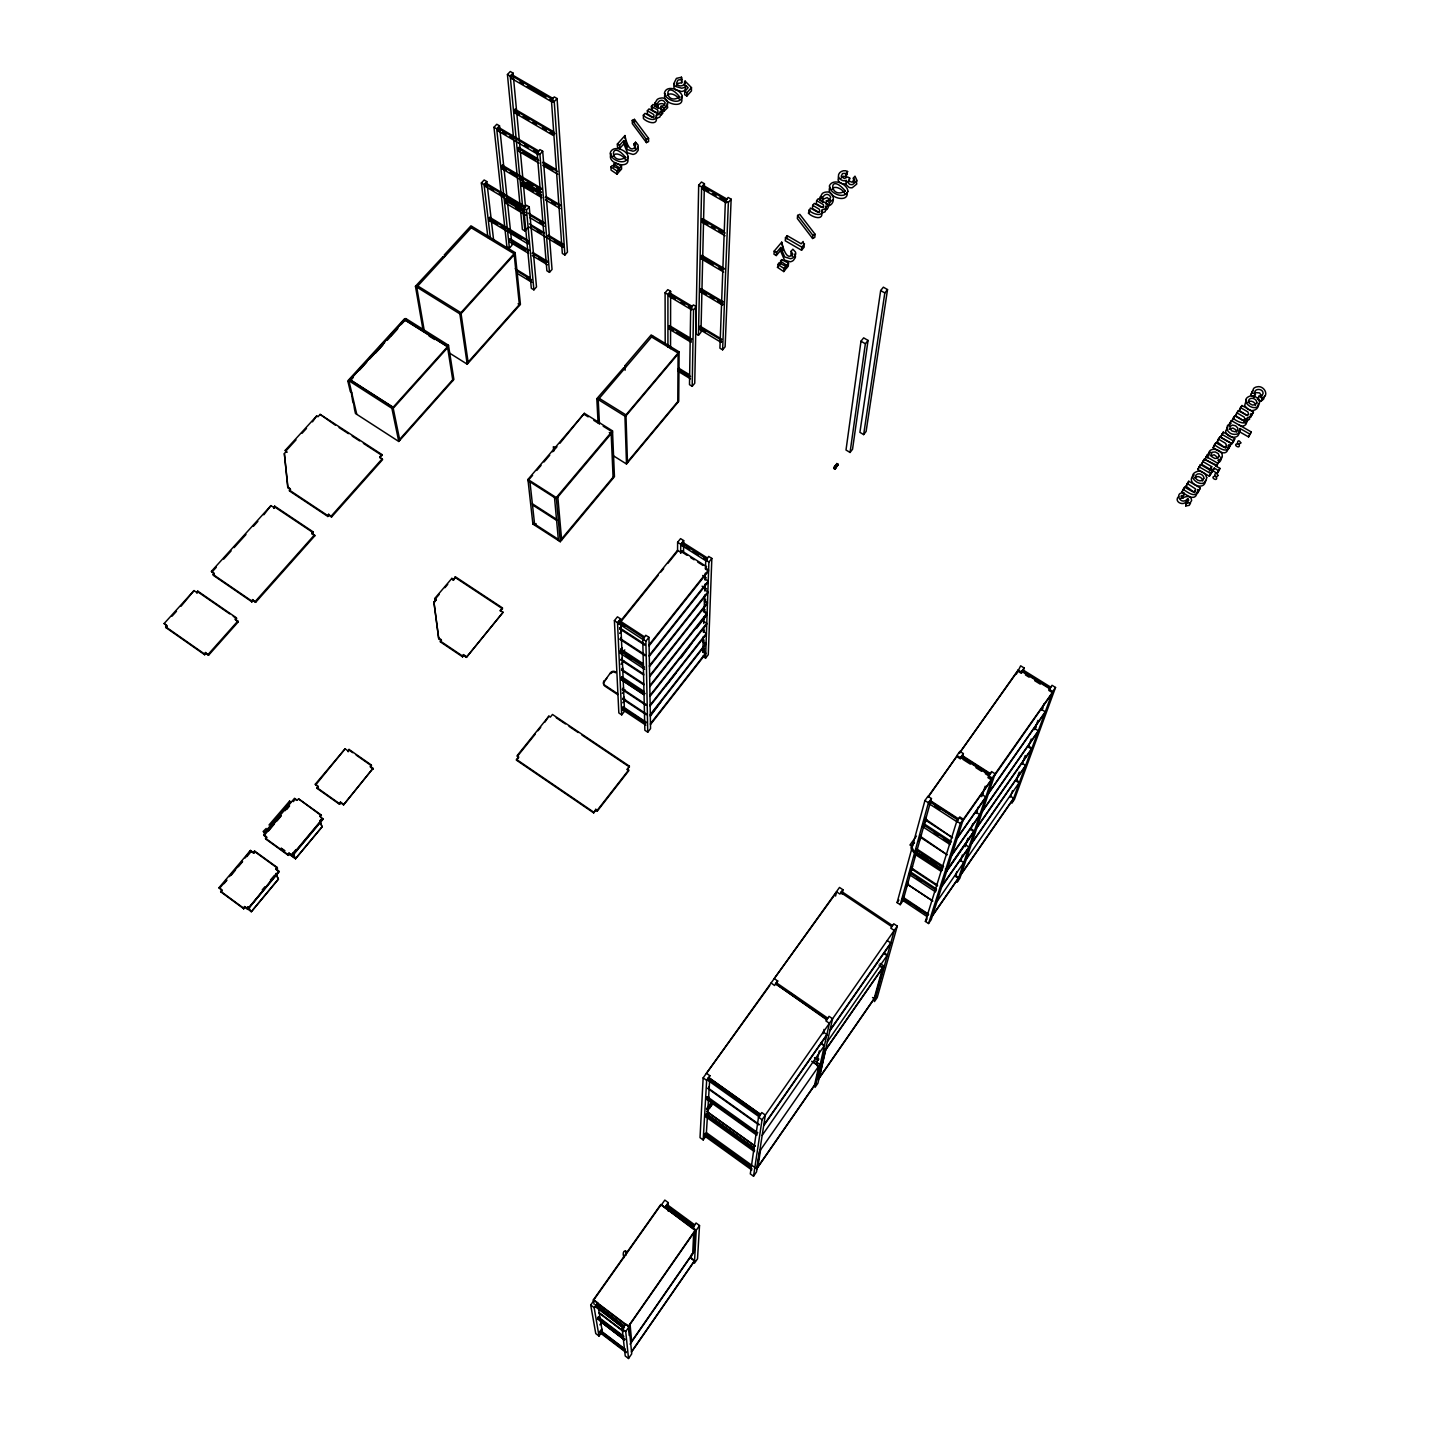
<?xml version="1.0" encoding="UTF-8"?>
<svg xmlns="http://www.w3.org/2000/svg" width="1430" height="1430" viewBox="0 0 1430 1430"><rect width="100%" height="100%" fill="white"/><g stroke="black" fill="none" stroke-linecap="round" stroke-linejoin="round"><path stroke-width="1.5" d="M668.918 326.415L691.173 339.822L691.137 342.288L668.918 328.9L668.918 326.415L669.58 325.647L691.834 339.035M691.655 309.845L668.936 296.26L668.936 293.651L669.615 292.864L692.37 306.467L691.709 307.253L668.936 293.651M668.918 328.9L669.58 325.647M669.615 292.864L668.936 296.26M670.545 348.652L670.634 291.327L667.792 289.647L665.093 292.793L665.2 343.468M677.766 402.474L678.106 353.031L651.562 336.962M676.211 672.726L665.576 686.275M683.54 551.658L683.683 540.594L680.573 538.627L677.623 542.292L677.552 551.337L667.828 563.402M625.107 370.227L624.91 365.74L651.168 334.942L679.107 351.852L678.732 401.312L626.501 463.999L613.613 455.92M685.077 81.099L684.505 85.014L685.077 81.099L691.476 87.623L691.441 90.912L686.9 95.989L684.72 94.755L684.755 91.466L688.134 87.677L686.114 85.621L684.863 86.926A5.792 4.594 -0.1 0 1 681.574 88.195L675.568 86.426A6.364 5.059 -0.1 0 1 673.816 83.584L676.408 78.382L681.502 77.22L681.717 82.743L677.963 83.369L676.479 85.228M681.717 82.743L681.502 77.22M680.644 553.088L680.734 544.258L683.683 540.594M686.114 85.621L684.827 90.215A5.774 4.594 -0.1 0 1 681.538 91.484L675.55 89.715A6.364 5.041 -0.1 0 1 673.816 86.89L674.424 83.727M680.644 553.303L681.752 550.89L706.563 566.638L705.473 568.014L708.583 569.998L649.059 644.823M681.842 543.186L706.849 559.023L706.76 561.364L681.806 545.545L681.842 543.186L682.575 542.274L707.582 558.111M686.9 95.989L686.936 92.7L691.476 87.623M681.002 656.924L681.002 657.836L691.655 643.393M682.575 542.274L681.806 545.545M692.192 386.315L693.55 309.81L696.249 306.628L693.389 304.93L690.69 308.111L689.492 384.67L692.192 386.315L694.748 383.258L696.249 306.628M698.68 185.221L695.784 333.673L698.448 335.281L700.968 332.296L704.418 183.737L701.469 182.021L698.68 185.221L701.63 186.937L698.448 335.281M721.757 339.178L700.182 326.237L699.556 326.987L699.502 329.383L721.042 342.324L721.667 341.556M723.097 304.322L722.454 305.091L700.325 291.935L700.396 289.414L701.04 288.645L723.187 301.802M723.687 272.075L701.058 258.723L701.129 256.095L701.79 255.309L724.456 268.661L723.795 269.448L701.129 256.095M725.064 235.789L701.88 222.24L701.933 219.469L702.613 218.683L724.063 231.195M726.297 202.863L702.613 189.153L702.666 186.258L703.363 185.453L727.101 199.181L726.404 199.986L702.666 186.258M700.128 328.632L700.182 326.237M701.04 288.645L700.325 291.935M702.613 218.683L701.88 222.24M696.428 627.484L696.392 628.431L707.028 614.936M1264.585 395.788L1263.655 399.077L1261.099 401.151L1257.578 399.167L1258.847 396.271L1262.011 395.431L1263.083 393.554C1263.423 387.602 1252.001 388.352 1255.415 394.34L1254.146 397.218L1250.678 395.27L1252.43 391.337A6.918 5.649 17.5 0 1 1253.377 390.605M702.845 651.901L703.328 636.6M703.435 632.4L703.596 627.859M703.739 623.498L703.953 616.938M704.15 610.378L704.633 595.077M704.74 590.948L704.99 584.155M705.079 580.097L705.33 573.233M705.473 568.872L705.741 560.131L708.69 556.431L711.836 558.415L708.279 654.672L705.58 658.14L702.702 656.263M703.846 651.008L704.597 648.13M705.473 600.26L705.508 599.277L704.436 600.618L707.457 602.566L649.595 675.8M705.58 658.14L708.887 562.115L711.836 558.415M1190.493 503.289L1189.206 505.344L1185.756 505.934L1186.989 500.715L1188.795 500.286L1187.543 498.963C1180.519 506.435 1173.583 491.527 1184.076 492.939L1182.699 498.141L1180.59 498.355M1185.756 505.934L1186.989 500.715M1205.526 480.301C1205.061 492.707 1183.808 482.553 1194.193 474.867M725.385 200.683L719.916 348.187L722.615 349.814L725.117 346.793L731.141 199.181L728.156 197.465L725.385 200.683L728.371 202.399L722.615 349.814M721.042 342.324L721.131 339.929L699.556 326.987M722.454 305.091L722.543 302.57L700.396 289.414M691.494 1254.217L691.28 1258.632L694.551 1261.01L631.542 1352.029M692.674 1253.896L693.711 1232.946M842.038 894.108L842.931 889.746L839.499 887.44L703.149 1077.862L700.021 1137.654L703.202 1139.942L706.206 1135.706L709.673 1080.186M594.165 1304.446L593.379 1299.87L660.731 1204.561L695.391 1230.032L694.247 1251.625L630.058 1344.164M696.231 1230.283L694.426 1263.262L697.518 1258.811L699.52 1225.546L696.053 1222.99L692.746 1227.709L696.231 1230.283L699.52 1225.546M706.474 1073.34L769.715 985.628M703.202 1139.942L706.652 1080.365L709.941 1075.753M751.751 1169.955L704.275 1135.777L704.347 1134.544L705.097 1133.49L750.911 1166.433M754.432 1151.633L705.419 1116.508L705.49 1115.203L706.277 1114.113L753.628 1148.022M706.527 1097.883L757.024 1133.918L756.827 1135.241L706.438 1099.259L706.527 1097.883L707.332 1096.756L757.811 1132.792M707.671 1078.667L707.582 1080.115L759.491 1117.027L759.688 1115.632L707.671 1078.667L708.494 1077.505L760.51 1114.471M704.275 1135.777L705.097 1133.49M705.419 1116.508L706.277 1114.113M706.438 1099.259L707.332 1096.756M709.316 1086.371L708.065 1088.713L758.955 1124.963M780.691 247.497L784.713 256.971L790.486 258.705A6.203 5.112 3.4 0 0 793.65 257.293L795.545 254.594A5.077 4.183 3.4 0 0 795.312 251.859L792.846 249.195L791.165 251.197L792.738 254.218C786.321 261.887 782.675 245.906 781.71 242.188L774.202 251.108L773.988 254.2L776.293 255.541L780.458 250.59L780.691 247.497L776.526 252.467L776.293 255.541M777.491 267.356L778.957 262.816L785.856 266.284L785.624 269.341L783.765 271.575L777.491 267.356L778.724 265.873M781.602 259.634L780.137 264.175L781.602 259.634L788.52 263.102L788.27 266.177L786.411 268.393L786.661 265.319L788.52 263.102M781.71 242.188L783.265 250.447M785.499 237.666L785.267 240.776L801.569 250.232L804.232 247.032L803.124 241.509L801.193 243.797L787.179 235.682L785.499 237.666L801.837 247.14L801.569 250.232M783.765 271.575L783.998 268.5L785.856 266.284M786.929 238.792L787.179 235.682M791.165 251.197L790.915 254.29L792.506 256.292M797.618 215.429L797.35 218.558L812.598 238.488L814.796 237.398L815.1 234.288L799.799 214.357L797.618 215.429L812.901 235.378L812.598 238.488M821.857 213.088C822.947 221.221 811.06 216.591 808.486 213.124L810.381 208.065L817.388 211.98L819.837 211.622L819.319 209.245L812.687 205.312L814.296 203.418L821.213 207.243L823.751 206.939L823.251 204.526L816.637 200.611L818.228 198.716L828.488 204.579L828.149 207.725L826.576 209.62L825.628 209.066L825.199 211.747L821.857 213.088L822.161 209.942L825.521 208.601L825.95 205.92L826.576 209.62M812.687 205.312L812.401 208.458L819.015 212.373M816.637 200.611L816.333 203.775L822.929 207.672M820.23 197.143L819.908 200.307L823.037 202.077C820.427 196.607 827.255 190.851 830.687 197.018L829.507 199.914L826.433 200.683L826.111 203.847L829.257 205.634C836.228 202.899 833.922 190.208 825.611 192.121A6.453 5.255 4.1 0 0 822.268 193.568L820.23 197.143L823.34 198.931M1183.843 495.406L1180.983 496.585L1182.538 498.087L1182.95 495.674L1181.305 495.531M829.257 205.634L829.579 202.488L832.886 199.646M623.73 367.85C624.392 368.922 627.287 365.258 624.964 365.758M840.84 178.375L843.235 176.265L845.648 176.551L847.579 171.493C843.861 169.169 837.766 172.029 838.427 176.659A5.452 4.397 4.4 0 0 840.036 179.179L842.342 180.448A4.665 3.772 4.4 0 0 846.202 180.43L849.509 184.256A4.898 3.968 4.7 0 0 852.638 184.542L857.178 180.859L854.979 176.158L853.37 178.089L853.799 182.111M856.195 180.931L856.784 184.041L852.262 187.723A4.898 3.968 4.7 0 1 849.134 187.437L846.024 184.595L846.202 180.43M845.648 176.551L847.579 171.493M846.006 173.37L842.574 173.477L841.198 176.23L844.308 178.553L847.633 176.945L849.706 178.124L848.58 182.379M269.001 825.003L289.539 801.158M835.192 469.255L836.961 463.767L835.192 469.255L833.69 468.343L835.263 465.912L834.012 467.521M831.742 189.636C834.173 184.202 843.754 189.672 844.916 194.051M833.69 468.343L835.066 465.805M835.156 466.752L833.904 468.343L835.031 469.04L836.782 463.535L838.105 464.339L836.532 466.77M836.782 463.535L835.031 469.04M837.98 465.286L837.909 464.339L836.639 465.93L835.71 465.358M860.985 341.198L846.006 450.021L850.046 452.452L852.53 449.288L868.046 340.429L863.666 337.855L860.985 341.198L865.365 343.772L850.046 452.452M776.544 982.714L777.741 981.052L774.238 978.585L836.336 892.57M758.49 1117.223L750.303 1173.887L753.538 1176.211L756.506 1171.903L765.318 1115.078L761.761 1112.54L758.49 1117.223L762.047 1119.744L753.538 1176.211M880.666 290.54L859.913 432.343L863.649 434.595L866.115 431.449L887.529 289.593L883.365 287.18L880.666 290.54L884.812 292.953L863.649 434.595M706.384 1132.649L756.738 1168.846L759.401 1151.561L819.926 1064.438L814.6 1060.72M757.846 1167.237L760.546 1149.899M1250.678 395.27L1253.681 388.424A6.936 5.666 17.5 0 1 1257.024 386.851C1263.584 384.992 1269.858 395.091 1262.368 398.255L1261.099 401.151M916.38 836.121L909.909 845.058L910.839 845.166M612.898 156.228C615.311 151.008 623.837 155.995 625.571 159.803M835.585 896.056L836.496 891.766L839.928 894.072L842.931 889.746M816.53 1063.688L819.336 1050.836M823.09 1033.693L824.02 1029.403M814.474 1057.628L818.067 1060.131L818.389 1058.718M826.915 1019.93L775.757 983.822M814.474 1085.495L818.8 1066.029L813.473 1062.311M819.926 1064.438L815.565 1083.94L756.738 1168.846M818.675 1077.612L824.699 1050.961L883.829 965.965L880.129 963.463M819.283 1078.095L825.825 1049.352M902.938 900.811L900.221 904.672L897.093 902.598L924.924 800.532L927.945 796.296L931.448 798.566L903.528 898.683M873.962 999.159L882.739 967.538L879.039 965.036M900.221 904.672L928.445 802.802L931.448 798.566M883.829 965.965L875.017 997.657L818.21 1079.65M927.391 916.791L902.133 899.988L902.598 898.362L903.277 897.397L928.571 914.217L927.891 915.182L902.598 898.362M935.953 890.711L935.256 891.712L909.212 874.517L909.695 872.783L910.392 871.782L936.489 889.013M916.04 849.938L942.853 867.545L942.298 869.333L915.54 851.762L916.04 849.938L916.755 848.92L943.568 866.526M950.074 844.558L922.529 826.594L923.065 824.663L923.798 823.626L951.397 841.626L950.664 842.663L923.065 824.663M928.91 803.606L929.482 801.587L957.796 819.944L957.171 821.928L928.91 803.606L930.233 800.532L958.547 818.872L957.796 819.944M906.977 883.972L932.664 900.972L906.977 883.972L908.264 881.667M937.383 886.01L911.214 868.761L912.537 866.419M920.259 836.228L947.178 854.836L920.026 837.068L921.403 834.637M925.103 818.836L952.559 837.748L924.87 819.712L926.265 817.209M929.768 802.105L931.18 799.549M903.277 897.397L902.133 899.988M910.392 871.782L909.212 874.517M916.934 850.6L915.647 852.941L942.298 870.441M916.755 848.92L915.54 851.762M923.798 823.626L922.529 826.594M897.271 926.122L877.216 997.568L874.445 1001.572L894.268 930.483L890.765 928.124L893.786 923.78L897.271 926.122L762.047 1119.744M928.535 923.53L931.234 919.633L963.337 819.229L959.78 816.923L956.795 821.195L925.389 921.421L928.535 923.53L960.352 823.501L991.812 778.993L988.291 776.74L989.381 775.167L961.264 757.185L960.156 758.758L956.652 756.506L928.678 796.421M960.817 758.651L961.443 756.559L989.632 774.56L988.934 776.633M962.819 755.541L963.105 754.593L961.997 756.148L990.114 774.113M935.256 891.712L935.792 890.014L909.695 872.783M946.303 870.906L972.865 832.76M947.125 869.708L945.337 869.011M660.946 106.32L663.967 105.57L665.236 102.817C662.054 96.829 654.886 102.549 658.032 107.911L655.065 106.213L655.029 102.942L657.174 99.528A6.274 5.005 -0.5 0 1 660.481 98.152C666.88 96.275 671.135 105.981 663.931 108.019L660.946 106.32L660.946 109.574L663.949 111.29L667.703 107.625L666.97 103.746M655.065 106.213L655.512 104.819M1016.444 674.03L1020.663 665.826L1024.13 667.989L1022.736 672.189M955.455 875.875L956.831 871.71M960.263 861.271L962.372 855.015M965.143 846.685L967.896 838.338M970.666 829.99L972.74 823.734M976.136 813.366L978.281 807.056M981.731 796.617L985.198 786.196M972.007 830.508L973.669 831.581M1017.177 671.939L959.315 753.306L1017.499 670.938L1020.966 673.083L1022.021 671.582L1049.888 688.885L1048.816 690.404L1052.319 692.585L992.188 778.027L957.206 882.113L959.852 878.288L995.119 773.827L991.58 771.574L988.648 775.757M1010.223 797.064L1012.512 790.736M1019.25 772.111L1016.051 780.959L1019.233 782.979M1022.092 764.281L1025.238 755.558M1028.242 747.282L1031.227 739.006M1034.641 729.622L1037.983 720.38M1041.719 710.031L1043.971 703.828M1052.712 691.512L1011.868 803.088L1014.442 799.388L1055.537 687.473L1052.033 685.31L1049.209 689.349L1052.712 691.512L1055.537 687.473M1253.449 412.001L1250.714 416.97L1253.449 412.001L1241.973 405.512L1240.507 407.604L1247.925 411.947L1248.712 414.629L1246.066 414.95L1238.344 410.696L1236.861 412.805L1244.279 417.149L1245.101 419.794L1242.545 420.188L1234.716 415.862L1231.999 420.831L1234.716 415.862M442.835 257.168L444.426 256.524M444.48 256.202L445.517 255.005L444.176 255.058L470.953 225.833L515.122 252.609L520.431 304.358L467.217 364.185L449.109 352.817M1228.692 448.502L1231.391 443.532L1219.879 436.954L1218.378 439.082L1225.689 443.425L1226.475 446.428L1223.758 447.161L1215.822 442.746L1213.123 447.697C1216.769 449.646 1225.367 457.01 1227.834 449.663L1228.835 445.07L1229.907 445.677L1228.692 448.502L1227.619 447.894M1195.748 489.9L1194.568 491.688L1192.566 491.688L1184.594 487.183L1181.931 492.117C1185.595 494.154 1194.282 501.59 1196.749 494.119L1196.553 492.313L1197.625 492.921L1200.324 488.005L1188.741 481.267L1186.078 486.2L1194.586 492.653L1195.516 488.899L1187.204 483.447M1184.594 487.183L1181.931 492.117M1188.741 481.267L1186.078 486.2M1197.804 469.523L1200.467 464.589L1212.032 471.257L1210.835 474.027L1209.333 476.19L1197.804 469.523L1200.467 464.589M1202.666 461.443L1211.728 466.68L1210.531 469.469L1201.504 464.25L1204.167 459.298L1216.358 465.054L1215.732 465.966L1219.969 468.414L1218.753 471.185L1217.27 473.348L1213.033 470.899L1214.213 468.111L1218.467 470.559L1217.27 473.348M1178.713 496.371C1173.53 501.287 1182.503 506.381 1186.4 501.698L1187.543 498.963M1204.167 459.298L1201.504 464.25M1187.758 502.359L1188.437 499.034M1204.954 459.334L1207.635 454.382L1208.833 455.08C1207.295 445.91 1223.008 448.609 1222.293 456.331A6.078 5.041 17.9 0 1 1220.862 459.03L1217.842 460.263L1219.182 461.032L1216.465 465.966L1204.954 459.334L1207.635 454.382M1215.822 442.746L1213.123 447.697M1226.886 445.409L1225.671 448.216L1217.198 441.906L1218.378 439.082M1219.879 436.954L1217.198 441.906M1220.577 437.097L1223.258 432.146L1234.769 438.724L1233.536 441.548L1232.052 443.675L1220.577 437.097L1223.258 432.146M1197.625 492.921L1200.324 488.005M1209.369 471.131L1211.728 466.68M1231.355 420.617L1228.656 425.586L1231.355 420.617L1251.304 431.967L1248.569 436.919L1238.791 431.36L1240.042 428.517L1249.838 434.094L1248.569 436.919M1209.333 476.19L1212.032 471.257M1243.903 420.921L1235.627 415.665L1236.861 412.805M1214.213 468.111L1211.854 472.561L1213.033 470.899M1238.344 410.696L1235.627 415.665M838.552 176.998L838.087 179.84A5.434 4.397 4.4 0 0 839.678 182.361L841.984 183.63A4.665 3.772 4.4 0 0 845.845 183.612M1247.532 415.719L1239.274 410.481L1240.507 407.604M1241.973 405.512L1239.274 410.481M1216.465 465.966L1219.182 461.032M1232.052 443.675L1234.769 438.724M1244.171 421.796L1245.405 418.936M1239.077 424.853C1242.062 427.928 1248.283 424.978 1246.12 420.795L1247.371 417.935L1250.767 416.47L1250.928 413.502L1251.983 414.092M820.32 198.841L821.964 196.732M667.131 95.381C670.599 91.574 677.516 95.864 679.536 99.51M829.954 187.098C824.878 196.536 848.866 204.454 847.203 192.281M822.84 199.396L827.148 197.572L830.347 200.182M665.361 93.611C659.623 103.621 686.15 109.967 681.324 97.276M925.389 921.421L927.176 918.829M819.408 1077.594L874.123 998.623L872.532 997.532M757.918 1166.791L814.582 1085.013M932.575 915.289L958.69 877.609L955.526 875.535L956.527 874.088M961.335 873.766L1013.638 798.262L1010.51 796.26M932.342 916.004L958.44 878.36L955.276 876.286M961.085 874.517L1013.352 799.066M631.506 1351.654L694.587 1260.563L691.298 1258.132M628.521 1358.5L631.702 1353.888L629.146 1326.647L625.625 1323.983L622.211 1328.899L625.232 1355.998L628.521 1358.5L625.714 1331.562L629.146 1326.647M818.067 1060.131L818.818 1059.058M941.995 885.831L968.95 847.061L965.679 844.933M971.685 843.11L1025.632 765.479L1022.396 763.423M941.744 886.618L968.682 847.865M971.417 843.915L1025.328 766.337M961.532 859.037L960.513 860.503L963.731 862.594L936.972 901.561M1017.338 778.724L1016.355 780.137L1019.536 782.156L966.162 859.484M631.649 1341.376L692.692 1253.377M611.271 153.725C605.248 163.985 632.221 170.563 627.413 157.497M977.494 810.989L976.422 812.508L979.818 814.707L951.969 854.622M1035.999 727.226L1034.963 728.692L1038.323 730.802L982.66 810.631M1218.467 470.559L1219.969 468.414M763.763 1125.106L826.898 1034.587L823.412 1032.174M829.99 1030.136L890.783 942.942L887.351 940.636M951.719 855.462L979.532 815.565M982.356 811.507L1038.001 731.731M763.674 1125.714L826.737 1035.266M829.829 1030.833L890.586 943.711M623.605 1328.112L624.463 1326.879L596.346 1304.75L595.649 1306.931L623.605 1328.112L595.488 1305.965M695.391 1230.032L628.342 1326.307L593.379 1299.87M628.378 1326.772L695.355 1230.587L660.731 1204.561M1249.838 434.094L1251.304 431.967M762.172 1135.384L824.449 1045.491L821.034 1043.113L824.288 1046.152M827.344 1041.773L887.422 955.043L884.044 952.755M946.017 871.907L974.348 830.955L971.024 828.792M977.137 826.951L1031.96 748.23L1028.653 746.138M946.124 872.014L974.08 831.795M976.869 827.791L1031.638 749.123L1028.331 747.032M599.939 1332.617L600.6 1330.597L599.939 1332.617L626.251 1352.637M602.227 1331.473L597.615 1302.802L594.129 1300.156L590.697 1305.018L595.756 1333.564L599.009 1336.049L601.154 1332.992M962.712 821.052L991.508 779.922L987.969 777.67M994.44 775.739L1051.962 693.568M983.393 793.185L982.321 794.74L985.788 796.957L957.457 837.497M1042.899 708.172L1041.862 709.655L1045.276 711.8L988.666 792.846M1229.907 445.677L1231.391 443.532M957.171 838.373L985.485 797.851M988.362 793.739L1044.937 712.766M624.856 1339.713L597.669 1319.086L598.348 1316.976L623.891 1336.353M597.669 1319.086L598.348 1316.976M906.012 887.208L908.515 883.651M599.867 1324.859L602.405 1321.248M897.093 902.598L898.898 900.024M904.153 896.413L902.902 898.648L910.32 902.723M989.632 774.56L991.222 772.558M600.672 1330.865L601.869 1329.149L600.725 1331.259L625.232 1349.562M599.009 1336.049L594.165 1307.663L597.615 1302.802M668.275 1202.63L664.968 1207.313L661.518 1204.775L664.825 1200.092L668.275 1202.63L668.275 1211.264M666.201 1205.705L693.979 1226.1L693.925 1227.226L666.219 1206.884L666.201 1205.705L667.024 1204.525L694.801 1224.92M595.649 1306.931L596.507 1305.715M666.219 1206.884L667.041 1205.705L680.895 1215.875M915.325 854.193L911.553 846.453L914.413 842.413L911.375 846.506C908.854 850.653 922.189 858 915.057 854.354L941.172 871.371M914.199 857.285L916.666 853.782M911.214 868.761L912.304 867.206M910.141 872.336L912.68 868.725M924.87 819.712L926.014 818.085M924.37 823.43L926.926 819.837M920.026 837.068L921.152 835.477M593.468 1300.37L660.749 1205.15M918.632 841.341L921.135 837.783M706.545 1108.858L711.622 1101.708M707.081 1109.412L712.158 1102.28M707.081 1109.483L712.158 1102.351M707.653 1109.466L712.73 1102.315M708.887 1108.107L712.694 1102.745M713.284 1102.53L706.831 1111.628L755.165 1146.216M709.351 1108.536L713.177 1103.138M1024.13 667.989L1021.288 671.993L1017.82 669.83M707.493 1098.24L708.69 1096.56M927.659 797.279L956.652 756.506M777.706 980.962L774.577 985.485L771.074 983M849.706 178.124L848.991 181.002L852.155 182.254L854.461 180.43L853.37 178.089M647.754 732.196L650.543 728.603L648.952 637.333L645.788 635.278L642.749 639.103L644.859 730.265L647.754 732.196L645.895 641.158L648.952 637.333M597.293 811.114L628.771 770.699L627.305 769.715L629.397 766.158L552.481 714.464L550.336 717.127L548.905 716.162L517.124 755.666L518.554 756.649L516.498 760.188L593.665 812.884L595.774 809.326L597.293 811.114L595.774 809.326M627.305 769.715L629.397 766.158M593.665 812.884L595.845 810.113M597.24 810.31L628.735 769.876L627.27 768.893M650.275 714.5L706.062 643.268L703.149 641.373L704.168 640.068M650.293 715.357L706.027 644.179L703.113 642.284M650.31 716.216L660.91 701.79M703.846 649.81L702.827 651.115L705.723 652.992L650.436 723.723M650.453 724.581L705.687 653.885L702.809 652.009M649.953 696.41L706.724 624.231M704.49 630.147L703.453 631.47L706.402 633.365L650.114 705.079M838.105 464.339L836.854 465.948L835.531 465.143M650.114 705.973L706.366 634.294M649.774 685.756L707.099 613.023L704.096 611.093L705.151 609.752M649.792 686.668L707.064 613.971L703.363 611.593M649.935 695.516L706.742 623.283L703.775 621.371M646.288 714.768L622.872 699.252L623.945 697.912M649.417 665.683L707.832 591.913L704.775 589.964L705.848 588.588M649.435 666.63L707.796 592.914M622.765 702.756L625.464 699.341M645.824 725.153L622.586 709.727L622.515 707.814L623.212 706.921L646.485 722.382M624.302 706.384L623.248 707.725L628.61 711.282M624.338 707.242L623.283 708.583L630.433 713.588M622.586 709.727L623.212 706.921M649.613 676.748L707.421 603.532L704.4 601.601M621.71 714.857L624.517 711.3L620.584 618.868L617.456 616.831L614.4 620.62L618.832 712.944L621.71 714.857L617.528 622.658L620.584 618.868M646.092 705.365L622.461 689.743L623.498 687.508M649.238 655.351L708.207 581.045L705.115 579.096L706.206 577.72L702.684 575.486M622.461 689.743L623.534 688.384M649.256 656.316L708.172 582.064M622.354 693.371L625.089 689.921M622.872 699.252L623.909 697.036M643.822 684.845L621.621 670.223L622.676 667.917M621.621 670.223L622.711 668.847M643.321 694.372L621.264 679.804L621.174 677.784L621.907 676.873L644 691.459M621.264 679.804L621.996 678.893M621.996 679.161L623.087 677.802M649.077 645.824L708.547 571.035L705.437 569.051M644.054 694.587L622.05 680.072L623.123 678.714M622.014 653.349L624.785 649.899M643.732 674.996L621.174 660.177L622.247 657.854M617.653 694.587L604.962 686.168A3.593 3.289 -3.7 0 1 604.193 681.592L610.574 672.654A3.593 3.271 -3.2 0 1 615.597 671.903L615.633 672.797A3.593 3.271 -3.2 0 0 614.364 672.261M621.174 660.177L622.282 658.783M604.193 681.592L606.767 678.374M621.049 664.235L623.784 660.785M645.019 655.709L620.28 639.514L621.407 638.12M644.59 669.24L620.084 653.17L621.8 647.593M865.365 343.772L868.046 340.429M620.084 653.17L621.853 648.559M644.805 645.198L619.816 628.896L620.906 626.483M681.752 550.89L680.644 552.248L677.552 550.282L620.584 620.995M516.498 760.188L518.679 757.471L517.249 756.488L535.195 734.18M537.966 730.748L540.719 727.316M544.866 722.168L548.905 716.162M619.816 628.896L620.96 627.484M619.655 633.401L622.408 629.986M620.28 639.514L621.371 637.137M618.69 621.514L643.893 637.941L643.947 640.157L618.779 623.766L618.69 621.514L619.458 620.566L644.662 636.976M884.812 292.953L887.529 289.593M618.779 623.766L619.458 620.566M620.62 621.996L658.104 575.468M660.892 572.018L663.663 568.568M373.016 768.357L343.558 804.84L373.016 768.357L370.209 766.409L371.353 765.032L349.027 749.427L348.151 751.608L349.027 749.427M503.074 612.272L466.395 657.371L503.074 612.272L500.303 610.449L502.43 607.893L455.348 576.773L453.382 580.223L455.348 576.773M244.584 906.549L243.726 908.729L244.584 906.549L251.322 911.732L278.528 879.11M244.941 907.264L247.801 909.373L279.172 871.782L275.99 868.957L277.241 867.474L254.558 851.011L253.664 853.245L254.558 851.011M288.324 855.372L289.2 853.174L292.364 855.998L323.055 819.229L319.927 816.405L321.142 814.957L298.566 798.852L297.333 800.3L294.526 798.298L263.728 834.763L266.892 837.587L265.694 838.999L288.324 855.372L289.2 853.174M276.33 869.726L277.241 867.474M321.142 814.957L319.927 816.405M852.995 181.27L854.604 179.34M248.177 906.852L251.322 911.732L278.332 879.093L275.847 873.587L278.332 879.093M262.226 889.889L265.033 886.654M270.395 880.111L274.56 875.249M295.992 849.581L292.453 853.639M275.99 868.957L278.85 871.031L247.801 909.373M292.042 855.229L322.769 818.443M247.497 909.158L278.868 871.585M292.06 855.784L322.751 819.033L321.321 818.014M801.837 247.14L804.518 243.94M340.465 802.069L339.536 804.286L340.465 802.069L343.272 804.053M463.463 654.618L462.551 656.799L463.463 654.618L466.234 656.477M373.266 769.179L370.459 767.213L371.353 765.032M502.43 607.893L500.446 611.361L500.303 610.449M561.543 539.003L613.077 477.209M288.288 853.496L295.51 858.733L322.036 826.862L319.748 821.017M288.377 853.388L295.599 858.626L322.125 826.808L319.927 820.999M560.274 541.72L614.453 476.708L612.505 430.877L584.352 413.324L527.938 479.461L532.889 524.059L560.274 541.72L556.288 497.586L612.505 430.877M627.466 461.979L677.766 401.616M826.898 206.474L828.488 204.579M339.536 804.286L317.156 788.431L318.068 786.196L315.279 784.23L345.095 748.837L347.883 750.786M462.551 656.799L440.44 641.927L441.334 639.746L438.581 637.905L433.88 602.012L436.043 599.474L434.684 598.562L451.862 578.381L453.221 579.275M317.156 788.431L318.372 787L315.279 784.23M440.44 641.927L441.334 639.746M808.486 213.124L810.077 211.211M243.726 908.729L221.007 891.998L222.222 890.55L219.005 887.726L250.482 850.439L253.307 852.495M219.398 888.459L226.548 879.986M229.408 876.608L242.26 861.361M245.12 857.982L250.482 850.439M264.067 835.549L280.852 815.672M285.053 810.703L289.235 805.734M224.027 883.669L226.87 880.237M231.177 875.196L235.45 870.066M238.309 866.687L242.6 861.611M246.907 856.57L251.197 851.494M268.608 830.866L274.185 824.181M277.009 820.909L281.174 815.904M286.786 809.326L289.575 805.966M293.347 801.622L294.258 800.46M221.007 891.998L221.829 889.8L219.005 887.726M265.694 838.999L266.534 836.8L263.728 834.763M532.889 524.059L534.284 522.433M626.501 463.999L624.928 416.148L679.107 351.852M625.982 415.826L678.106 353.961M315.583 785.034L345.095 748.837M536.089 523.595L534.713 525.239L529.958 481.821M266.195 828.453L263.084 831.563M264.157 833.011L290.898 801.515M441.53 640.64L438.778 638.799L434.077 602.924L436.043 599.474M598.08 422.851L596.811 398.702L623.712 367.689M529.511 478.925L532.586 475.332M536.733 470.452L541.076 465.376M543.954 461.979L549.746 455.205M552.624 451.808L556.967 446.714M559.863 443.336L584.352 413.324M652.563 335.782L598.205 399.578L599.456 423.709M436.239 600.403L434.863 599.492L439.153 594.451M444.873 587.712L447.733 584.352M667.935 347.329L667.917 294.491L670.634 291.327M701.058 258.723L701.737 257.954L713.034 264.622M728.371 202.399L731.141 199.181M702.613 189.153L703.292 188.349L708.762 191.513M701.63 186.937L704.418 183.737M1246.174 400.239L1244.672 405.566L1247.997 409.409M1208.868 453.31L1207.671 457.886M204.687 654.761L205.509 652.509L208.548 655.262L238.274 621.853L235.271 619.119L236.415 617.832L197.751 591.126L196.607 592.395L193.997 590.59L164.128 623.552L167.167 626.304L165.952 627.627L204.687 654.761L205.509 652.509M252.645 599.599L251.859 601.798L252.645 599.599L255.63 602.352L314.85 535.767L311.937 533.05L313.027 531.817L274.632 506.131L273.845 508.329L274.632 506.131M328.668 514.264L327.845 516.462L328.668 514.264L331.563 516.981L382.614 459.602L379.772 456.903L381.882 454.526L320.123 414.396L317.996 416.738L316.709 415.898L285.231 450.361L286.804 452.22L285.231 450.361M238.274 621.853L235.628 620.012L236.415 617.832M314.85 535.767L312.223 533.998L313.027 531.817M381.882 454.526L379.987 457.904L379.772 456.903M208.172 654.386L237.934 620.942M255.291 601.422L314.564 534.802M331.295 516.016L382.382 458.601M399.631 439.421L452.72 379.754M351.244 392.338L352.924 402.599C354.479 403.564 353.317 405.459 355.498 413.52L398.756 441.459L453.882 379.486L448.502 345.274L405.763 318.515L348.348 381.56L351.762 378.575M533.891 289.861L536.5 286.93L529.243 206.921L526.526 205.294L523.773 208.315L531.317 288.288L533.891 289.861L526.49 209.942L529.243 206.921M549.46 272.344L552.034 269.448L542.703 151.24L539.932 149.596L537.144 152.653L546.886 270.788L549.46 272.344L539.914 154.279L542.703 151.24M564.904 254.987L567.46 252.109L557.074 98.545L554.25 96.918L551.408 99.975L562.33 253.45L564.904 254.987L554.232 101.602L557.074 98.545M617.009 174.138L618.904 172.029L618.797 168.829L612.201 165.523L610.932 166.935L611.057 170.116L617.009 174.138L616.902 170.957L618.797 168.829M613.756 167.096L614.918 162.502L621.496 165.809L621.603 168.99L619.708 171.117L619.601 167.918L621.496 165.809M661.161 111.826L660.267 111.308L659.087 114.436L656.406 115.133L656.442 118.386L659.766 117.117L662.787 110.021L653.027 104.444L651.401 106.249L651.437 109.52L658.39 114.025M633.848 144.108L635.546 142.214L637.851 144.716A4.933 3.968 -1.3 0 1 637.977 147.326L636.028 149.864A6.024 4.862 -1.3 0 1 632.918 151.205L627.377 149.578L623.802 140.605L619.565 145.306L619.673 148.523L617.474 147.254L617.367 144.037L624.981 135.564C625.661 139.336 629.003 154.243 635.278 146.95L633.848 144.108L635.403 149.221M661.178 115.079L662.805 113.274L662.787 110.021M651.437 109.52L653.063 107.715M619.673 148.523L623.891 143.84L623.802 140.605M398.756 441.459L391.892 408.319L392.964 407.121L349.975 379.558M452.863 380.63L447.447 346.435L448.502 345.274M447.644 347.651L393.196 408.301L391.874 407.443M467.217 364.185L459.87 313.867L515.122 252.609M514.192 254.719L461.068 313.635L459.727 312.812M526.848 239.668L489.829 217.378L489.167 218.111L489.471 220.703L528.26 244.101L528.689 240.776M656.442 118.386C657.174 126.126 645.967 121.782 643.411 118.44L643.357 115.186L645.001 113.363L651.687 117.081L654.082 116.742L653.671 114.472L647.361 110.736L649.005 108.912L655.601 112.577L658.086 112.273L657.693 109.967L651.401 106.249M528.564 253.396L509.688 241.974L509.42 239.489L510.081 238.774L528.993 250.196M214.411 574.056L211.425 571.321L270.931 505.612L273.523 507.346M171.993 616.223L176.48 611.289M180.949 606.338L193.997 590.59M211.783 572.268L216.252 567.335M223.688 559.13L231.106 550.925M234.091 547.636L245.978 534.498M253.414 526.294L257.865 521.36M263.817 514.8L270.931 505.612M165.952 627.627L166.756 625.393L164.128 623.552M251.859 601.798L213.267 575.307L214.035 573.126L211.425 571.321M327.845 516.462L289.521 490.991L290.308 488.792L287.716 487.076L284.356 453.578L286.518 451.201M196.983 593.325L197.751 591.126M289.521 490.991L290.308 488.792M501.376 195.749L506.864 246.568L509.402 248.105L511.994 245.227L499.517 125.858L496.782 124.267L493.976 127.27L500.893 191.334M525.418 205.956L513.066 73.109L510.278 71.5L507.435 74.521L522.379 229.426L524.899 230.945L527.473 228.103M525.865 215.251L505.576 203.096L505.308 200.486L505.97 199.753L524.435 210.8M541.809 197.68L521.557 185.65L521.307 183.004L521.968 182.271L540.397 193.229M489.471 220.703L489.829 217.378M505.576 203.096L505.97 199.753M521.557 185.65L521.968 182.271M351.691 392.624L350.314 391.498L347.794 380.845L404.619 318.658L405.584 319.659L401.097 324.574M348.348 381.56L405.602 318.729M359.252 370.388L366.724 362.201M369.709 358.93L384.652 342.574M390.64 336.014L398.112 327.845M285.517 451.362L296.01 439.886M301.998 433.326L306.503 428.41M312.491 421.85L316.709 415.898M353.21 377.52L350.261 380.755L350.046 379.862L393.018 407.407L447.501 346.739L404.762 319.98L404.94 320.892M375.375 353.264L382.775 345.166M387.208 340.304L397.54 328.989M423.191 330.848L415.451 286.268L442.853 256.81M472.257 226.619L416.738 287.126L424.442 331.689M490.508 239.114L484.055 184.577L486.808 181.574L484.144 179.983L481.374 182.969L487.916 237.559M485.127 183.809L485.825 183.058L525.543 206.778L524.846 207.547L485.127 183.809L485.449 186.526L523.219 209.102M541.523 192.174L501.93 168.668L501.644 165.934L502.341 165.201L541.97 188.706M538.985 163.181L518.286 150.972L518.018 148.22L518.697 147.487L537.555 158.587M501.93 168.668L502.341 165.201M518.286 150.972L518.697 147.487M552.516 99.367L553.213 98.599L511.869 74.682L511.171 75.45L511.457 78.453L552.713 102.352L552.516 99.367L511.171 75.45M509.402 248.105L496.711 128.879L499.517 125.858M553.196 135.421L514.693 112.916L514.425 110.039L515.122 109.288L553.696 131.792M497.944 130.881L497.64 128.003L538.216 151.866L538.449 154.708L497.944 130.881L498.337 127.252L538.913 151.097M514.693 112.916L515.122 109.288M522.379 204.419L510.224 76.13L513.066 73.109M511.457 78.453L511.869 74.682M1194.747 477.96C1197.089 474.885 1202.791 477.298 1202.684 480.981M1247.711 402.509C1249.999 399.56 1255.576 401.848 1255.54 405.423M1228.978 429.215L1232.857 428.053L1235.824 429.751L1236.789 432.235M1210.263 455.848L1214.177 454.776L1217.895 457.672M1227.78 426.944L1225.599 431.217A6.757 5.577 17.7 0 0 1227.19 434.363C1230.122 438.295 1239.274 438.706 1239.059 432.432M812.901 235.378L815.1 234.288M646.414 142.607L646.378 139.389L648.559 138.335L634.437 119.369L632.257 120.37L632.328 123.624L646.414 142.607L648.594 141.57L648.559 138.335M1209.78 452.667L1210.852 452.22M1217.824 462.802L1219.665 461.836A6.06 5.041 17.9 0 0 1221.095 459.137L1220.773 456.992M1255.04 392.589L1259.58 392.893L1261.814 396.45M1182.538 498.087C1185.649 496.067 1191.673 495.191 1191.637 500.572L1190.35 502.609L1186.9 503.199M1257.578 399.167L1258.99 399.006M826.111 203.847L827.452 203.703M660.946 109.574L662.269 109.449M1246.12 420.795L1249.516 419.33L1249.659 416.362M681.752 79.454L677.981 80.062L676.462 83.19C677.57 87.534 685.882 86.444 684.523 81.707M1237.808 443.675C1231.588 444.319 1240.936 450.021 1239.131 444.444M1215.125 476.19C1208.851 476.851 1218.253 482.625 1216.447 476.959M1249.284 410.017C1253.413 412.037 1259.723 408.551 1258.078 403.618M845.613 174.085L847.203 174.692M911.732 846.006L910.839 845.112M290.433 801.926L289.504 801.104M1251.929 392.374L1255.415 394.34M1258.847 396.271L1262.368 398.255M684.755 91.466L686.936 92.7M1233.232 417.971C1235.842 421.707 1249.427 426.998 1247.371 417.935M1229.871 422.726L1231.087 423.423L1227.566 425.371L1226.797 428.374A6.775 5.577 17.7 0 0 1228.406 431.52C1231.462 436.043 1241.991 435.364 1240.042 428.517M655.029 102.942L657.997 104.64M826.433 200.683L829.579 202.488M1221.774 434.273L1233.286 440.851M643.357 115.186C645.913 118.529 657.157 122.891 656.406 115.133M808.772 209.978C811.346 213.445 823.269 218.093 822.161 209.942M1214.32 444.873C1217.967 446.821 1226.583 454.204 1229.049 446.857L1228.835 445.07M1206.116 456.528L1217.663 463.177M1210.549 468.343L1213.051 469.791M1198.948 466.734L1210.513 473.419M507.435 74.521L510.224 76.13M551.408 99.975L554.232 101.602M519.662 82.046L523.416 84.227M527.17 86.39L545.92 97.258M549.674 99.421L553.428 101.602M712.408 193.622L716.055 195.731M719.701 197.841L725.171 201.004M617.367 144.037L619.565 145.306M1198.787 490.186L1197.714 489.56L1197.911 491.384C1195.426 498.856 1186.721 491.402 1183.057 489.364M774.202 251.108L776.526 252.467M514.425 110.039L554.929 133.669M701.933 219.469L725.171 233.019M515.39 112.183L519.251 114.436M523.094 116.67L528.868 120.049M532.711 122.301L536.572 124.535M542.345 127.914L546.188 130.166M550.05 132.418L553.893 134.652M704.329 222.49L707.904 224.582M711.479 226.655L715.036 228.746M718.611 230.82L722.168 232.911M493.976 127.27L496.711 128.879M502.323 132.293L506.005 134.456M509.688 136.619L513.37 138.799M524.417 145.288L528.099 147.451M533.622 150.704L539.914 154.279M543.203 161.912L556.395 169.669M518.018 148.22L538.752 160.428M542.524 162.645L557.593 171.529M522.719 152.456L535.893 160.214M543.418 164.647L552.82 170.188M718.7 267.964L722.472 270.181M542.739 165.397L557.789 174.263M501.644 165.934L541.291 189.457M502.627 167.936L506.399 170.17M510.152 172.404L515.819 175.765M519.591 177.999L523.344 180.234M527.116 182.468L532.782 185.828M536.536 188.063L540.308 190.297M545.938 196.518L560.685 205.277M521.307 183.004L541.595 195.052M545.277 197.251L560.024 206.009M522.218 184.917L533.265 191.477M536.947 193.676L540.629 195.856M551.658 202.417L555.341 204.615M702.827 292.274L706.509 294.455M710.192 296.654L713.874 298.834M717.574 301.033L721.256 303.214M545.491 199.878L560.202 208.619M481.374 182.969L484.055 184.577M489.918 188.045L493.69 190.297M499.356 193.676L503.128 195.946M506.899 198.198L522.004 207.225M523.773 208.315L526.49 209.942M665.093 292.793L667.917 294.491M671.51 296.6L675.3 298.852M680.966 302.248L684.755 304.519M688.545 306.789L693.55 309.81M528.135 213.016L544.759 222.955M505.308 200.486L525.614 212.641M529.315 214.858L544.097 223.688M515.461 207.886L519.162 210.103M539.432 222.24L543.132 224.439M529.547 217.449L544.312 226.28M529.44 223.849L544.526 232.893M548.316 235.164L563.42 244.226M530.673 225.69L543.883 233.626M547.672 235.879L562.776 244.941M537.197 230.874L540.969 233.144M554.161 241.044L563.581 246.711M701.933 329.722L705.526 331.867M529.011 227.066L562.937 247.426M489.167 218.111L528.028 241.527M490.15 219.97L497.533 224.421M501.233 226.655L504.915 228.871M508.615 231.106L521.539 238.899M669.58 328.114L673.28 330.348M676.98 332.582L689.939 340.394M532.764 252.467L547.904 261.601M509.42 239.489L528.331 250.911M532.121 253.199L547.261 262.334M512.226 242.403L525.453 250.393M538.663 258.365L544.329 261.797M532.353 255.666L547.458 264.8M471.203 227.781L514.103 253.754L519.448 305.466M515.211 268.769L530.369 277.992M678.571 368.082L689.403 374.66M516.445 270.663L531.602 279.869M677.927 368.851L690.565 376.519M526.812 278.135L530.601 280.441M680.358 371.514L689.367 377.002M516.695 273.112L531.835 282.318M677.909 371.192L690.529 378.861M834.941 466.752L836.443 467.664M518.071 303.786L519.358 304.572L468.111 362.165L466.806 361.361M599.242 398.362L625.965 414.915L627.484 462.82M417.792 285.964L460.925 312.705L468.236 363.041M415.451 286.268L459.87 313.867M596.811 398.702L624.928 416.148M1025.399 674.889L1029.117 677.194M1034.677 680.662L1040.254 684.13M584.423 414.521L588.177 416.863M593.79 420.366L599.438 423.87M603.174 426.212L612.558 432.057L556.395 498.73L528.063 480.623M609.287 432.539L611.182 433.701L613.13 478.317M404.708 319.659L447.447 346.435M429.072 336.014L434.649 339.5M556.377 447.411L553.339 446.75L553.732 451.183M686.114 546.886L689.671 549.138M693.246 551.408L698.591 554.786M703.935 558.183L707.51 560.453M677.623 542.292L680.734 544.258M705.741 560.131L708.887 562.115M681.735 551.926L687.044 555.305M690.601 557.557L694.14 559.809M697.679 562.044L702.988 565.422M702.094 586.211L706.563 588.892M962.175 755.523L990.364 773.523M527.938 479.461L556.288 497.586M962.855 759.33L970.344 764.121M975.957 767.713L981.588 771.306M985.324 773.702L992.188 778.027M391.892 408.319L348.902 380.738L356.785 414.343M532.443 503.825L556.574 519.322M532.568 504.933L556.681 520.431M534.659 524.077L558.415 539.396M959.441 817.853L962.998 820.159M931.788 802.337L954.74 817.227M934.97 805.984L940.261 809.416M924.924 800.532L928.445 802.802M956.795 821.195L960.352 823.501M627.323 1252.448C623.748 1248.033 622.032 1254.164 624.159 1257.56M335.353 425.157L320.123 414.396M339.089 427.588L348.437 433.648M352.191 436.079L359.663 440.941M363.399 443.372L382.114 455.527M621.353 623.981L624.946 626.322M614.4 620.62L617.528 622.658M642.749 639.103L645.895 641.158M934.273 832.743L937.955 835.138M943.46 838.731L948.966 842.324M619.762 627.895L644.769 644.215M620.227 638.549L645.001 654.743M620.692 648.988L643.464 663.913M620.727 649.953L643.518 665.057M619.994 651.043L644.537 667.149M626.072 655.691L631.327 659.123M921.599 854.264L926.962 857.768M930.519 860.109L935.863 863.631M915.879 852.119L940.761 868.475M621.138 659.23L643.697 674.066M621.567 669.294L643.804 683.933M911.428 867.974L937.615 885.242M621.174 677.784L645.127 693.586M625.661 681.324L631.184 684.97M638.531 689.814L644.054 693.461M625.679 681.592L633.007 686.436M638.513 690.064L644.018 693.693M917.363 878.431L921.081 880.88M455.527 577.702L502.574 608.805M622.425 688.849L646.074 704.49M453.382 580.223L451.862 578.381M604.139 680.698A3.593 3.289 -3.7 0 0 604.908 685.292L617.617 693.711M622.837 698.376L646.271 713.892M632.185 713.659L644.68 721.953M622.515 707.814L645.77 723.276M635.778 716.877L641.158 720.702M287.716 487.076L290.612 489.775M328.936 515.247L331.563 516.981M289.218 490.007L327.577 515.497M913.931 905.119L928.356 914.7M904.618 900.221L910.034 903.814M917.238 908.622L920.848 911.017M274.935 507.114L313.313 532.782M892.588 925.621L841.537 891.426L840.769 892.499L891.837 926.712M780.369 261.118L786.661 265.319M777.723 264.282L783.998 268.5M463.624 655.512L466.395 657.371M556.234 717.771L565.386 723.92M569.051 726.386L578.203 732.535M581.849 734.984L629.432 766.981M440.261 641.033L462.373 655.923M653.707 117.725L647.415 113.989L647.361 110.736M613.649 163.914L619.601 167.918M610.932 166.935L616.902 170.957M883.829 953.488L887.226 955.776M880.898 967.002L882.56 968.128L825.7 1049.888L824.02 1048.726M516.373 759.366L593.611 812.097M252.985 600.529L255.63 602.352M212.909 574.377L251.519 600.868M827.827 1018.231L776.275 982.696L775.489 983.804L827.041 1019.358M789.253 992.295L796.582 997.336M198.127 592.056L229.73 613.899M233.251 616.312L236.754 618.743M811.668 1061.257L818.764 1066.208M816.995 1065.582L818.657 1066.726M349.278 750.25L352.709 752.663M356.142 755.058L371.603 765.854M205.884 653.403L208.548 655.262M165.558 626.733L204.311 653.868M340.733 802.856L343.558 804.84M316.87 787.626L339.268 803.499M706.456 1073.269L709.977 1075.825M708.744 1077.559L760.528 1114.345M703.149 1077.862L706.652 1080.365M708.1 1088.069L759.044 1124.355M263.638 831.724L264.425 832.403M321.446 815.744L298.566 798.852M296.582 800.389L295.188 799.388M320.481 819.605L321.822 820.123M707.242 1098.133L712.855 1102.083M716.233 1104.568L732.553 1116.133M736.021 1118.689L752.216 1130.254M707.457 1098.866L714.607 1103.978M719.969 1107.803L730.712 1115.471M736.075 1119.297L752.18 1130.79M706.849 1111.467L755.183 1146.056M707.475 1114.381L754.021 1147.718M706.188 1115.418L720.72 1125.821M724.349 1128.413L740.686 1140.121M744.315 1142.731L751.572 1147.933M705.49 1115.203L754.611 1150.399M705.026 1134.705L736.682 1157.478M740.204 1160.016L748.998 1166.344M704.347 1134.544L751.93 1168.775M291.72 854.032L292.989 854.55M289.521 853.942L292.364 855.998M264.407 835.835L265.819 836.854M265.337 838.23L288.002 854.604M254.915 851.779L277.581 868.225M250.84 851.207L253.664 853.245M684.344 1218.432L693.014 1224.777M247.283 907.246L248.606 908.229M247.211 907.389L248.445 907.907M220.613 891.248L243.368 907.996M596.953 1303.016L626.036 1325.002M596.346 1304.75L624.356 1325.95M590.697 1305.018L594.165 1307.663M622.211 1328.899L625.714 1331.562M599.152 1312.686L623.552 1331.169M599.224 1313.151L623.587 1331.616M598.509 1317.888L622.282 1335.942M597.525 1318.156L624.767 1338.838M624.481 1339.749L600.6 1321.624L624.392 1339.874M600.6 1330.597L625.214 1349.312M599.796 1331.759L626.161 1351.815M632.257 120.37L646.378 139.389M794.472 254.057L795.044 254.951A5.059 4.183 3.4 0 1 795.277 257.668L793.382 260.367A6.185 5.112 3.4 0 1 790.236 261.779L784.48 260.063L780.458 250.59M637.387 147.093L637.905 147.951A4.916 3.968 -1.3 0 1 638.048 150.525L636.1 153.082A6.006 4.844 -1.3 0 1 632.99 154.422L627.448 152.796L623.891 143.84M665.236 106.088C664.074 101.834 655.995 103.335 658.032 107.911M293.114 852.906L295.51 858.733M235.271 619.119L235.628 620.012M1253.681 395.985L1254.146 397.218M625.714 140.837L627.663 146.933M284.356 453.578L288.02 488.059M311.937 533.05L312.223 533.998M822.697 200.951L823.037 202.077M438.581 637.905L438.778 638.799M433.88 602.012L434.077 602.924M392.964 407.121L399.792 440.279M434.684 598.562L434.863 599.492M486.808 181.574L493.672 240.562M628.592 1328.953L629.218 1335.477M522.808 208.834L524.899 230.945M554.5 497.515L558.433 540.54M630.076 1324.323L631.685 1341.805M557.825 497.032L561.65 540.075M625.607 1251.161L625.947 1255.2M610.574 672.654L610.628 673.548A3.593 3.271 -3.2 0 1 612.97 672.225M621.907 676.873L622.05 680.072M624.981 135.564L625.071 138.799M635.546 142.214L635.617 145.431M634.437 119.369L634.509 122.605M663.931 108.019L663.949 111.29M682.307 96.418C680.698 105.463 665.772 100.368 664.396 93.29C666.023 84.299 680.912 89.339 682.307 96.418M1259.598 401.884C1258.186 416.023 1236.021 400.15 1250.767 395.842A6.685 5.47 17.5 0 1 1254.789 396.325L1258.15 398.595L1259.598 401.884M628.253 156.782C626.626 166.059 611.379 160.875 610.127 153.546C611.79 144.323 626.984 149.471 628.253 156.782M1206.706 477.531C1205.168 492.152 1182.682 475.69 1197.804 471.274A6.793 5.684 18 0 1 1201.879 471.757L1205.275 474.117L1206.706 477.531M845.273 190.887C829.615 200.718 827.63 170.528 845.273 190.887M679.697 96.954C664.038 106.714 663.824 77.166 679.697 96.954M625.607 157.336C609.788 167.042 609.073 137.28 625.607 157.336M829.418 1023.272L815.046 1087.354L817.924 1083.207L832.564 1018.768L829.043 1016.337L825.879 1020.895L829.418 1023.344M847.954 191.441C844.451 199.735 829.775 193.586 829.382 185.9C832.921 177.66 847.543 183.755 847.954 191.441M1022.218 670.885L1021.485 673.119L1022.933 669.884L1050.836 687.222L1050.12 688.223L1022.218 670.885M1219.29 456.152L1217.842 458.226L1214.892 458.494L1211.925 456.796L1210.942 454.257L1212.426 452.184L1215.357 451.952L1218.288 453.65L1219.29 456.152M1230.193 426.355L1229.925 428.768L1232.017 430.984L1235.216 431.806L1237.54 430.591L1237.844 428.106L1235.699 425.872L1232.535 425.068L1230.193 426.355M1240.793 442.907C1235.591 447.715 1237.361 436.382 1240.793 442.907M1218.056 475.493C1212.819 480.391 1214.642 468.879 1218.056 475.493M1256.809 402.545L1255.29 404.726L1252.376 405.048L1249.355 403.349L1248.426 400.865C1249.534 396.307 1256.934 398.416 1256.809 402.545M1203.863 478.21C1202.844 482.393 1196.803 481.124 1195.498 477.799L1195.355 476.458C1196.481 471.757 1204.06 473.938 1203.863 478.21M963.391 753.592L960.442 757.739L956.938 755.505L959.888 751.358L963.391 753.592M284.749 850.796L281.138 848.187L284.677 850.886"/></g></svg>
